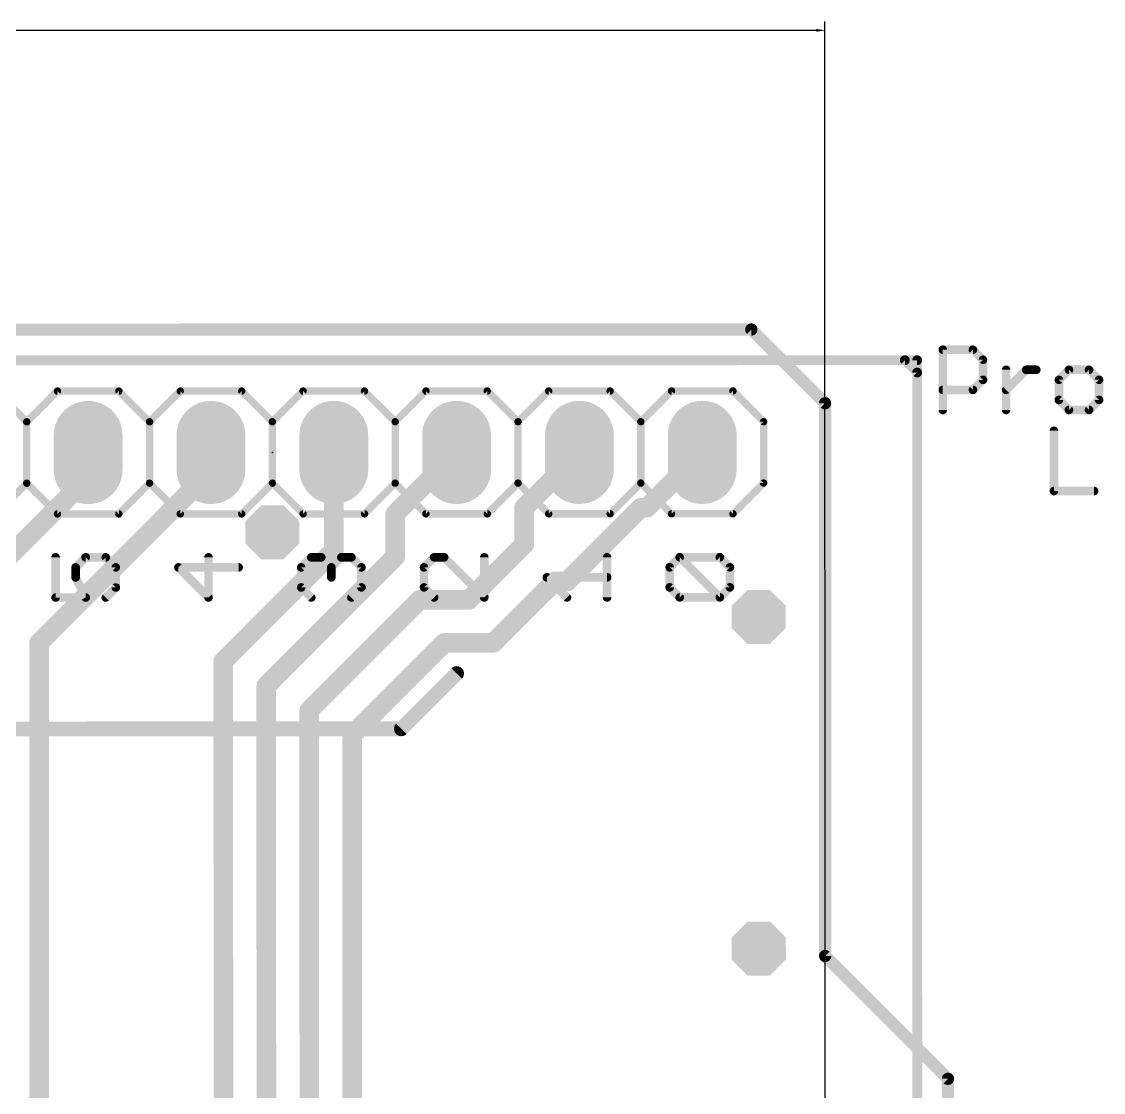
# Model space of a CAD drawing. Header units: millimetres. Extents: x -20 to 130, y -23 to 60.
# Drawn here: x 49.42 to 71.79, y 37.57 to 59.71 of the extents above; entities that cross this region are included whole.
import ezdxf

# ---------------------------------------------------------------- set-up
doc = ezdxf.new("R2010")
doc.units = ezdxf.units.MM
doc.header["$MEASUREMENT"] = 0
doc.layers.get('0').update_dxf_attribs({"linetype": 'CONTINUOUS'})
doc.layers.get('Defpoints').update_dxf_attribs({"linetype": 'CONTINUOUS'})
for name, color, linetype in [('1', 22, 'CONTINUOUS'), ('16', 175, 'CONTINUOUS'), ('17', 82, 'CONTINUOUS'), ('18', 2, 'CONTINUOUS'), ('20', 7, 'CONTINUOUS'), ('21', 253, 'CONTINUOUS'), ('23', 7, 'CONTINUOUS')]:
    doc.layers.add(name, color=color, linetype=linetype)
doc.dimstyles.get("Standard").update_dxf_attribs({"dimtxt": 0.18, "dimasz": 0.18, "dimexe": 0.18, "dimexo": 0.0625, "dimgap": 0.09, "dimtad": 0, "dimtih": 1, "dimtoh": 1, "dimdec": 4, "dimzin": 0, "dimdsep": 46, "dimtxsty": 'Standard', "dimcen": 0.09, "dimadec": 0, "dimazin": 0, "dimtfac": 1, "dimtdec": 4, "dimtofl": 0, "dimtmove": 0, "dimatfit": 3, "dimfxl": 1, "dimtolj": 1, "dimtzin": 0, "dimarcsym": 0})

# ---------------------------------------------------------------- blocks, each defined once
blk = doc.blocks.new('LONGP50')
at = {"const_width": 1}
blk.add_lwpolyline([(-0.25, 0), (0.25, 0)], dxfattribs=at)
at = {"const_width": 0.5}
for points in [[(-0.25, 0.25, 1), (-0.25, -0.25)], [(0.25, -0.25, 1), (0.25, 0.25)]]:
    blk.add_lwpolyline(points, format="xyb", dxfattribs=at)
blk = doc.blocks.new('OCTAGONV')
at = {"const_width": 0.5}
blk.add_lwpolyline([(-0.25, -0.1036), (-0.25, 0.1036), (-0.1036, 0.25), (0.1036, 0.25), (0.25, 0.1036), (0.25, -0.1036), (0.1036, -0.25), (-0.1036, -0.25), (-0.25, -0.1036), (-0.25, 0.1036)], dxfattribs=at)
blk = doc.blocks.new('*D34')
at = {"color": 0, "linetype": 'Continuous', "lineweight": -2, "transparency": 16777216}
for p, q in [((15.238, 50.859), (15.236, 59.703)), ((15.416, 59.523), (40.066, 59.528)), ((65.856, 59.532), (41.206, 59.528)), ((66.04, 35.628), (66.036, 59.712))]:
    blk.add_line(p, q, dxfattribs=at)
at = {"color": 0, "linetype": 'Continuous', "transparency": 16777216}
for points in [[(15.416, 59.553), (15.416, 59.493), (15.236, 59.523)], [(65.856, 59.562), (65.856, 59.502), (66.036, 59.532)]]:
    blk.add_solid(points, dxfattribs=at)
at = {"layer": 'Defpoints', "color": 0, "linetype": 'Continuous', "transparency": 16777216}
for p in [(66.036, 59.532), (15.238, 50.797), (66.04, 35.566)]:
    blk.add_point(p, dxfattribs=at)
at = {"color": 0, "linetype": 'Continuous', "transparency": 16777216, "insert": (40.636, 59.528), "char_height": 0.18, "attachment_point": 5}
blk.add_mtext('\\A1;50.8000', dxfattribs=at)

msp = doc.modelspace()

# ---------------------------------------------------------------- linework, layer by layer
at = {"layer": '1', "const_width": 0.2032}
for points in [[(0.63244, 52.69915), (67.94244, 52.7109)], [(67.94244, 52.7109), (67.95153, 0.6409)]]:
    msp.add_lwpolyline(points, dxfattribs=at)
at = {"layer": '1', "const_width": 0.1016}
for points in [[(67.99324, 52.7109, 1), (67.89164, 52.71089)], [(67.94245, 52.6601, 1), (67.94243, 52.7617)]]:
    msp.add_lwpolyline(points, format="xyb", dxfattribs=at)
at = {"layer": '16'}
for points, const_width in [([(0.63244, 52.69915), (67.68844, 52.71085)], 0.2032), ([(67.68844, 52.71085), (67.94248, 52.4569)], 0.2032), ([(67.94248, 52.4569), (67.95153, 0.6409)], 0.2032), ([(59.81497, 49.66148), (60.95777, 50.80468)], 0.4064), ([(62.35497, 49.66192), (63.49777, 50.80512)], 0.4064), ([(50.79786, 50.2949), (50.79777, 50.8029)], 0.4064), ([(53.21086, 50.29532), (53.33777, 50.80335)], 0.4064), ([(55.87813, 48.77179), (55.87777, 50.80379)], 0.4064), ([(57.14799, 49.53401), (58.41777, 50.80423)], 0.4064), ([(48.63924, 48.13553), (50.79786, 50.2949)], 0.4064), ([(49.78246, 46.86573), (53.21086, 50.29532)], 0.4064), ([(57.14815, 48.64501), (57.14799, 49.53401)], 0.4064), ([(59.8151, 48.89948), (59.81497, 49.66148)], 0.4064), ([(60.70424, 48.13763), (62.22797, 49.6619)], 0.4064), ([(62.22797, 49.6619), (62.35497, 49.66192)], 0.4064), ([(58.6723, 47.75628), (59.8151, 48.89948)], 0.4064), ([(53.59253, 46.48539), (55.87813, 48.77179)], 0.4064), ([(54.48161, 45.97755), (57.14815, 48.64501)], 0.4064), ([(59.18046, 46.86737), (60.45024, 48.13759)], 0.4064), ([(60.45024, 48.13759), (60.70424, 48.13763)], 0.4064), ([(55.3707, 45.4697), (57.6563, 47.7561)], 0.4064), ([(57.6563, 47.7561), (58.6723, 47.75628)], 0.4064), ([(49.78589, 27.18073), (49.78246, 46.86573)], 0.4064), ([(56.25979, 44.96186), (58.16446, 46.86719)], 0.4064), ([(58.16446, 46.86719), (59.18046, 46.86737)], 0.4064), ([(53.59468, 34.16639), (53.59253, 46.48539)], 0.4064), ([(54.48363, 34.42055), (54.48161, 45.97755)], 0.4064), ([(55.37259, 34.6747), (55.3707, 45.4697)], 0.4064), ([(56.26114, 37.21486), (56.25979, 44.96186)], 0.4064)]:
    msp.add_lwpolyline(points, dxfattribs=dict(at, const_width=const_width))
for points, const_width in [([(67.72433, 52.74676, 1), (67.65255, 52.67495)], 0.1016), ([(67.68845, 52.66005, 1), (67.68843, 52.76165)], 0.1016), ([(67.99328, 52.4569, 1), (67.89168, 52.45689)], 0.1016), ([(67.90659, 52.42099, 1), (67.97838, 52.4928)], 0.1016), ([(61.02958, 50.73289, 1), (60.88596, 50.87646)], 0.2032), ([(63.56958, 50.73333, 1), (63.42596, 50.87691)], 0.2032), ([(50.89937, 50.80292, 1), (50.69617, 50.80289)], 0.2032), ([(53.43638, 50.77876, 1), (53.23917, 50.82793)], 0.2032), ([(55.97937, 50.80381, 1), (55.77617, 50.80377)], 0.2032), ([(58.48958, 50.73245, 1), (58.34596, 50.87602)], 0.2032), ([(50.69626, 50.29489, 1), (50.89946, 50.29492)], 0.2032), ([(50.86967, 50.22312, 1), (50.72605, 50.36669)], 0.2032), ([(53.11226, 50.31991, 1), (53.30947, 50.27074)], 0.2032), ([(53.28267, 50.22354, 1), (53.13905, 50.36711)], 0.2032), ([(57.24959, 49.53403, 1), (57.04639, 49.53399)], 0.2032), ([(57.07618, 49.6058, 1), (57.21981, 49.46222)], 0.2032), ([(59.91657, 49.6615, 1), (59.71337, 49.66146)], 0.2032), ([(59.74316, 49.73326, 1), (59.88678, 49.58969)], 0.2032), ([(62.22795, 49.7635, 1), (62.22799, 49.5603)], 0.2032), ([(62.29978, 49.59011, 1), (62.15616, 49.73369)], 0.2032), ([(62.28316, 49.73371, 1), (62.42678, 49.59013)], 0.2032), ([(62.35499, 49.56032, 1), (62.35495, 49.76352)], 0.2032), ([(59.7135, 48.89946, 1), (59.9167, 48.8995)], 0.2032), ([(59.88692, 48.82769, 1), (59.74329, 48.97126)], 0.2032), ([(55.77653, 48.77177, 1), (55.97973, 48.77181)], 0.2032), ([(55.94994, 48.7, 1), (55.80631, 48.84358)], 0.2032), ([(57.21996, 48.57322, 1), (57.07634, 48.7168)], 0.2032), ([(57.04655, 48.64499, 1), (57.24975, 48.64503)], 0.2032), ([(60.45022, 48.23919, 1), (60.45026, 48.03599)], 0.2032), ([(60.52205, 48.0658, 1), (60.37842, 48.20938)], 0.2032), ([(60.70426, 48.03603, 1), (60.70422, 48.23923)], 0.2032), ([(60.63242, 48.20942, 1), (60.77605, 48.06585)], 0.2032), ([(57.65629, 47.8577, 1), (57.65632, 47.6545)], 0.2032), ([(57.72812, 47.68431, 1), (57.58449, 47.82789)], 0.2032), ([(58.60049, 47.82807, 1), (58.74412, 47.68449)], 0.2032), ([(58.67232, 47.65468, 1), (58.67229, 47.85788)], 0.2032), ([(49.88406, 46.86574, 1), (49.68086, 46.86571)], 0.2032), ([(49.71065, 46.93751, 1), (49.85427, 46.79394)], 0.2032), ([(58.16444, 46.96879, 1), (58.16448, 46.76559)], 0.2032), ([(58.23627, 46.7954, 1), (58.09265, 46.93898)], 0.2032), ([(59.10865, 46.93915, 1), (59.25227, 46.79558)], 0.2032), ([(59.18048, 46.76577, 1), (59.18044, 46.96897)], 0.2032), ([(53.69413, 46.48541, 1), (53.49093, 46.48537)], 0.2032), ([(53.52071, 46.55718, 1), (53.66434, 46.4136)], 0.2032), ([(54.58321, 45.97756, 1), (54.38001, 45.97753)], 0.2032), ([(54.4098, 46.04933, 1), (54.55343, 45.90576)], 0.2032), ([(55.4723, 45.46972, 1), (55.2691, 45.46968)], 0.2032), ([(55.29889, 45.54149, 1), (55.44252, 45.39791)], 0.2032), ([(56.36139, 44.96187, 1), (56.15819, 44.96184)], 0.2032), ([(56.18798, 45.03364, 1), (56.3316, 44.89007)], 0.2032)]:
    msp.add_lwpolyline(points, format="xyb", dxfattribs=dict(at, const_width=const_width))
at = {"layer": '20', "const_width": 0.254}
for points in [[(0.99733, 53.33421), (64.51333, 53.3453)], [(64.51333, 53.3453), (66.03759, 51.82156)], [(66.03759, 51.82156), (66.03959, 40.39156)], [(66.03959, 40.39156), (68.58003, 37.85201)], [(68.58003, 37.85201), (68.58575, 5.08601)]]:
    msp.add_lwpolyline(points, dxfattribs=at)
at = {"layer": '20', "const_width": 0.127}
for points in [[(64.55822, 53.39021, 1), (64.46844, 53.30039)], [(64.51334, 53.2818, 1), (64.51332, 53.4088)], [(66.10109, 51.82157, 1), (65.97409, 51.82155)], [(65.9927, 51.77666, 1), (66.08249, 51.86647)], [(66.08448, 40.43647, 1), (65.9947, 40.34666)], [(65.97609, 40.39155, 1), (66.10309, 40.39157)], [(68.64353, 37.85202, 1), (68.51653, 37.852)], [(68.53514, 37.8071, 1), (68.62492, 37.89691)]]:
    msp.add_lwpolyline(points, format="xyb", dxfattribs=at)
at = {"layer": '21'}
for points, const_width in [([(68.5175, 52.928, 1), (68.4286, 52.92798)], 0.0889), ([(68.47309, 52.97239, 1), (68.47311, 52.88349)], 0.0889), ([(69.1274, 52.9595, 1), (69.06451, 52.89659)], 0.0889), ([(69.09591, 52.8836, 1), (69.09589, 52.9725)], 0.0889), ([(69.34804, 52.72054, 1), (69.25914, 52.72053)], 0.0889), ([(69.27214, 52.68903, 1), (69.33503, 52.75194)], 0.0889), ([(69.82737, 52.51292, 1), (69.73847, 52.51291)], 0.0889), ([(70.19807, 52.55749, 1), (70.19808, 52.46859)], 0.0889), ([(70.22958, 52.4816, 1), (70.16667, 52.54448)], 0.0889), ([(70.40578, 52.46863, 1), (70.40577, 52.55753)], 0.0889), ([(71.08197, 52.55764, 1), (71.08198, 52.46874)], 0.0889), ([(71.11338, 52.48175, 1), (71.05047, 52.54464)], 0.0889), ([(71.52857, 52.54472, 1), (71.46578, 52.48181)], 0.0889), ([(71.49718, 52.46882, 1), (71.49717, 52.55772)], 0.0889), ([(69.33512, 52.27384, 1), (69.2722, 52.33673)], 0.0889), ([(70.8429, 52.337, 1), (70.90582, 52.27411)], 0.0889), ([(70.91881, 52.30552, 1), (70.82991, 52.3055)], 0.0889), ([(71.74921, 52.30566, 1), (71.66031, 52.30564)], 0.0889), ([(71.67342, 52.27425, 1), (71.7362, 52.33716)], 0.0889), ([(50.16254, 52.11089, 1), (50.16256, 52.03469)], 0.0762), ([(50.18946, 52.0459, 1), (50.13565, 52.09969)], 0.0762), ([(51.45945, 52.09992, 1), (51.40566, 52.04611)], 0.0762), ([(51.43256, 52.03491, 1), (51.43254, 52.11111)], 0.0762), ([(52.70254, 52.11134, 1), (52.70256, 52.03514)], 0.0762), ([(52.72946, 52.04634, 1), (52.67565, 52.10013)], 0.0762), ([(53.99945, 52.10036, 1), (53.94566, 52.04655)], 0.0762), ([(53.97256, 52.03536, 1), (53.97254, 52.11156)], 0.0762), ([(55.24254, 52.11178, 1), (55.24256, 52.03558)], 0.0762), ([(55.26946, 52.04678, 1), (55.21565, 52.10057)], 0.0762), ([(56.53945, 52.10081, 1), (56.48566, 52.047)], 0.0762), ([(56.51256, 52.0358, 1), (56.51254, 52.112)], 0.0762), ([(57.78254, 52.11222, 1), (57.78256, 52.03602)], 0.0762), ([(57.80946, 52.04723, 1), (57.75565, 52.10102)], 0.0762), ([(59.07945, 52.10125, 1), (59.02566, 52.04744)], 0.0762), ([(59.05256, 52.03624, 1), (59.05254, 52.11244)], 0.0762), ([(60.32254, 52.11267, 1), (60.32256, 52.03647)], 0.0762), ([(60.34945, 52.04767, 1), (60.29565, 52.10146)], 0.0762), ([(61.61945, 52.10169, 1), (61.56565, 52.04788)], 0.0762), ([(61.59256, 52.03669, 1), (61.59254, 52.11289)], 0.0762), ([(62.86254, 52.11311, 1), (62.86256, 52.03691)], 0.0762), ([(62.88945, 52.04811, 1), (62.83565, 52.1019)], 0.0762), ([(64.15945, 52.10214, 1), (64.10565, 52.04833)], 0.0762), ([(64.13256, 52.03713, 1), (64.13254, 52.11333)], 0.0762), ([(68.47324, 52.14199, 1), (68.47325, 52.05309)], 0.0889), ([(69.06464, 52.12899, 1), (69.12755, 52.0662)], 0.0889), ([(69.09605, 52.0532, 1), (69.09604, 52.1421)], 0.0889), ([(69.25921, 52.30523, 1), (69.34811, 52.30524)], 0.0889), ([(69.75154, 52.12911, 1), (69.81435, 52.06632)], 0.0889), ([(70.82998, 51.8903, 1), (70.91888, 51.89032)], 0.0889), ([(70.90588, 51.92171, 1), (70.84299, 51.8589)], 0.0889), ([(71.66038, 51.89044, 1), (71.74928, 51.89046)], 0.0889), ([(71.73629, 51.85906, 1), (71.67348, 51.92185)], 0.0889), ([(68.42882, 51.68228, 1), (68.51772, 51.6823)], 0.0889), ([(69.73862, 51.68251, 1), (69.82752, 51.68252)], 0.0889), ([(71.08211, 51.72724, 1), (71.08213, 51.63834)], 0.0889), ([(71.05062, 51.65134, 1), (71.11351, 51.71415)], 0.0889), ([(71.46591, 51.71421, 1), (71.52872, 51.65142)], 0.0889), ([(71.49733, 51.63842, 1), (71.49731, 51.72732)], 0.0889), ([(49.56576, 51.43769, 1), (49.48956, 51.43768)], 0.0762), ([(49.50076, 51.46458, 1), (49.55457, 51.41079)], 0.0762), ([(49.50077, 51.41078, 1), (49.55456, 51.46459)], 0.0762), ([(52.10576, 51.43813, 1), (52.02956, 51.43812)], 0.0762), ([(52.04076, 51.46502, 1), (52.09457, 51.41123)], 0.0762), ([(52.04077, 51.41122, 1), (52.09456, 51.46503)], 0.0762), ([(54.64576, 51.43858, 1), (54.56956, 51.43856)], 0.0762), ([(54.58076, 51.46546, 1), (54.63457, 51.41167)], 0.0762), ([(54.58077, 51.41166, 1), (54.63456, 51.46547)], 0.0762), ([(57.18576, 51.43902, 1), (57.10956, 51.43901)], 0.0762), ([(57.12076, 51.46591, 1), (57.17457, 51.41212)], 0.0762), ([(57.12077, 51.41211, 1), (57.17456, 51.46592)], 0.0762), ([(59.72576, 51.43946, 1), (59.64956, 51.43945)], 0.0762), ([(59.66076, 51.46635, 1), (59.71457, 51.41256)], 0.0762), ([(59.66077, 51.41255, 1), (59.71456, 51.46636)], 0.0762), ([(62.26576, 51.43991, 1), (62.18956, 51.43989)], 0.0762), ([(62.20076, 51.46679, 1), (62.25457, 51.413)], 0.0762), ([(62.20077, 51.41299, 1), (62.25456, 51.4668)], 0.0762), ([(64.80576, 51.44035, 1), (64.72956, 51.44034)], 0.0762), ([(64.74077, 51.41344, 1), (64.79456, 51.46725)], 0.0762), ([(70.81579, 51.252, 1), (70.72689, 51.25198)], 0.0889), ([(49.48978, 50.16768, 1), (49.56598, 50.16769)], 0.0762), ([(49.55478, 50.19459, 1), (49.50099, 50.14078)], 0.0762), ([(49.55479, 50.14079, 1), (49.50098, 50.19458)], 0.0762), ([(52.02978, 50.16812, 1), (52.10598, 50.16813)], 0.0762), ([(52.09478, 50.19503, 1), (52.04099, 50.14122)], 0.0762), ([(52.09479, 50.14123, 1), (52.04098, 50.19502)], 0.0762), ([(54.56978, 50.16856, 1), (54.64598, 50.16858)], 0.0762), ([(54.63478, 50.19547, 1), (54.58099, 50.14166)], 0.0762), ([(54.63479, 50.14167, 1), (54.58098, 50.19546)], 0.0762), ([(57.10978, 50.16901, 1), (57.18598, 50.16902)], 0.0762), ([(57.17478, 50.19592, 1), (57.12099, 50.14211)], 0.0762), ([(57.17479, 50.14212, 1), (57.12098, 50.19591)], 0.0762), ([(59.64978, 50.16945, 1), (59.72598, 50.16946)], 0.0762), ([(59.71478, 50.19636, 1), (59.66099, 50.14255)], 0.0762), ([(59.71479, 50.14256, 1), (59.66098, 50.19635)], 0.0762), ([(62.18978, 50.16989, 1), (62.26598, 50.16991)], 0.0762), ([(62.25478, 50.1968, 1), (62.20099, 50.14299)], 0.0762), ([(62.25479, 50.143, 1), (62.20098, 50.19679)], 0.0762), ([(64.72978, 50.17034, 1), (64.80598, 50.17035)], 0.0762), ([(64.79479, 50.14345, 1), (64.74098, 50.19724)], 0.0762), ([(70.7715, 50.05079, 1), (70.77152, 49.96189)], 0.0889), ([(70.72711, 50.00628, 1), (70.81601, 50.0063)], 0.0889), ([(71.60202, 49.96203, 1), (71.602, 50.05093)], 0.0889), ([(50.16299, 49.57089, 1), (50.163, 49.49469)], 0.0762), ([(50.1361, 49.50589, 1), (50.18989, 49.5597)], 0.0762), ([(51.40609, 49.55991, 1), (51.4599, 49.50612)], 0.0762), ([(51.433, 49.49491, 1), (51.43299, 49.57111)], 0.0762), ([(52.70299, 49.57134, 1), (52.703, 49.49514)], 0.0762), ([(52.6761, 49.50633, 1), (52.72989, 49.56014)], 0.0762), ([(53.94609, 49.56035, 1), (53.9999, 49.50656)], 0.0762), ([(53.973, 49.49536, 1), (53.97299, 49.57156)], 0.0762), ([(55.24299, 49.57178, 1), (55.243, 49.49558)], 0.0762), ([(55.2161, 49.50677, 1), (55.26989, 49.56058)], 0.0762), ([(56.48609, 49.5608, 1), (56.5399, 49.50701)], 0.0762), ([(56.513, 49.4958, 1), (56.51299, 49.572)], 0.0762), ([(57.78299, 49.57222, 1), (57.783, 49.49602)], 0.0762), ([(57.7561, 49.50722, 1), (57.80989, 49.56103)], 0.0762), ([(59.02609, 49.56124, 1), (59.0799, 49.50745)], 0.0762), ([(59.053, 49.49624, 1), (59.05299, 49.57244)], 0.0762), ([(60.32299, 49.57267, 1), (60.323, 49.49647)], 0.0762), ([(60.2961, 49.50766, 1), (60.34989, 49.56147)], 0.0762), ([(61.56609, 49.56168, 1), (61.6199, 49.50789)], 0.0762), ([(61.593, 49.49669, 1), (61.59299, 49.57289)], 0.0762), ([(62.86299, 49.57311, 1), (62.863, 49.49691)], 0.0762), ([(62.8361, 49.5081, 1), (62.88989, 49.56191)], 0.0762), ([(64.10609, 49.56213, 1), (64.1599, 49.50834)], 0.0762), ([(64.133, 49.49713, 1), (64.13299, 49.57333)], 0.0762), ([(50.16845, 48.63439, 1), (50.07955, 48.63438)], 0.0889), ([(50.74684, 48.67899, 1), (50.74686, 48.59009)], 0.0889), ([(50.77826, 48.6031, 1), (50.71535, 48.66589)], 0.0889), ([(51.19345, 48.66597, 1), (51.13066, 48.60316)], 0.0889), ([(51.16206, 48.59017, 1), (51.16204, 48.67907)], 0.0889), ([(53.33125, 48.63495, 1), (53.24235, 48.63493)], 0.0889), ([(55.41154, 48.67981, 1), (55.41156, 48.59091)], 0.0889), ([(55.44306, 48.60391, 1), (55.38015, 48.6667)], 0.0889), ([(55.65064, 48.66675, 1), (55.58776, 48.60394)], 0.0889), ([(55.61926, 48.59094, 1), (55.61924, 48.67984)], 0.0889), ([(56.03444, 48.67992, 1), (56.03446, 48.59102)], 0.0889), ([(56.06586, 48.60402, 1), (56.00304, 48.66681)], 0.0889), ([(56.27344, 48.66686, 1), (56.21066, 48.60405)], 0.0889), ([(56.24206, 48.59105, 1), (56.24204, 48.67995)], 0.0889), ([(57.95154, 48.68025, 1), (57.95156, 48.59135)], 0.0889), ([(57.98306, 48.60436, 1), (57.92014, 48.66715)], 0.0889), ([(58.19064, 48.66719, 1), (58.12776, 48.60438)], 0.0889), ([(58.15926, 48.59139, 1), (58.15924, 48.68029)], 0.0889), ([(59.03405, 48.63594, 1), (58.94525, 48.63593)], 0.0889), ([(61.57405, 48.63638, 1), (61.48525, 48.63637)], 0.0889), ([(63.03154, 48.68114, 1), (63.03156, 48.59224)], 0.0889), ([(63.06304, 48.66804, 1), (63.00016, 48.60523)], 0.0889), ([(63.06306, 48.60524, 1), (63.00014, 48.66803)], 0.0889), ([(63.89344, 48.66819, 1), (63.83066, 48.60538)], 0.0889), ([(63.86206, 48.59238, 1), (63.86204, 48.68128)], 0.0889), ([(50.58369, 48.42687, 1), (50.49479, 48.42685)], 0.0889), ([(50.50778, 48.45825, 1), (50.57069, 48.39546)], 0.0889), ([(51.41419, 48.42701, 1), (51.32529, 48.427)], 0.0889), ([(51.33829, 48.3956, 1), (51.40108, 48.45841)], 0.0889), ([(52.66398, 48.47173, 1), (52.66399, 48.38283)], 0.0889), ([(52.69548, 48.45863, 1), (52.63259, 48.39582)], 0.0889), ([(53.90969, 48.38305, 1), (53.90968, 48.47195)], 0.0889), ([(55.24849, 48.42768, 1), (55.15959, 48.42766)], 0.0889), ([(55.17258, 48.45907, 1), (55.23549, 48.39628)], 0.0889), ([(55.87129, 48.42779, 1), (55.78239, 48.42777)], 0.0889), ([(55.79538, 48.45918, 1), (55.85829, 48.39639)], 0.0889), ([(55.79539, 48.39638, 1), (55.85828, 48.45919)], 0.0889), ([(56.49419, 48.4279, 1), (56.40529, 48.42788)], 0.0889), ([(56.41829, 48.39648, 1), (56.48108, 48.4593)], 0.0889), ([(57.78849, 48.42812, 1), (57.69959, 48.42811)], 0.0889), ([(57.71258, 48.45951, 1), (57.77549, 48.39672)], 0.0889), ([(62.86849, 48.42901, 1), (62.77959, 48.42899)], 0.0889), ([(62.79258, 48.4604, 1), (62.85549, 48.39761)], 0.0889), ([(64.11409, 48.42923, 1), (64.02529, 48.42921)], 0.0889), ([(64.03829, 48.39781, 1), (64.10108, 48.46063)], 0.0889), ([(50.57902, 48.23917, 1), (50.49953, 48.19935)], 0.0889), ([(50.49482, 48.21925, 1), (50.58372, 48.21927)], 0.0889), ([(51.40116, 47.98041, 1), (51.33835, 48.0432)], 0.0889), ([(55.23555, 48.04388, 1), (55.17266, 47.98107)], 0.0889), ([(55.78242, 48.22017, 1), (55.87132, 48.22019)], 0.0889), ([(56.48116, 47.9813, 1), (56.41835, 48.04408)], 0.0889), ([(57.77555, 48.04432, 1), (57.71266, 47.98151)], 0.0889), ([(60.28402, 48.26536, 1), (60.28403, 48.17646)], 0.0889), ([(60.31552, 48.25236, 1), (60.25263, 48.18955)], 0.0889), ([(61.52973, 48.17668, 1), (61.52972, 48.26558)], 0.0889), ([(62.85555, 48.04521, 1), (62.79266, 47.9824)], 0.0889), ([(64.10116, 47.98263, 1), (64.03835, 48.04541)], 0.0889), ([(50.12409, 47.84839, 1), (50.1241, 47.75949)], 0.0889), ([(50.747, 47.75959, 1), (50.74699, 47.84849)], 0.0889), ([(51.13079, 47.83556, 1), (51.1936, 47.77267)], 0.0889), ([(51.32536, 48.0118, 1), (51.41426, 48.01181)], 0.0889), ([(53.2555, 47.77303, 1), (53.31839, 47.83594)], 0.0889), ([(55.15966, 48.01246, 1), (55.24856, 48.01248)], 0.0889), ([(55.3803, 47.7734, 1), (55.44319, 47.83631)], 0.0889), ([(56.21079, 47.83645, 1), (56.2736, 47.77356)], 0.0889), ([(56.40536, 48.01268, 1), (56.49426, 48.0127)], 0.0889), ([(57.69966, 48.01291, 1), (57.78856, 48.01292)], 0.0889), ([(57.9203, 47.77385, 1), (57.98319, 47.83676)], 0.0889), ([(58.9584, 47.77403, 1), (59.02119, 47.83694)], 0.0889), ([(60.6679, 47.77433, 1), (60.73079, 47.83724)], 0.0889), ([(62.77966, 48.01379, 1), (62.86856, 48.01381)], 0.0889), ([(63.03169, 47.85064, 1), (63.0317, 47.76174)], 0.0889), ([(63.0003, 47.77473, 1), (63.06319, 47.83764)], 0.0889), ([(63.83079, 47.83778, 1), (63.8936, 47.77489)], 0.0889), ([(63.8308, 47.77488, 1), (63.89359, 47.83779)], 0.0889), ([(63.8622, 47.76188, 1), (63.86219, 47.85078)], 0.0889), ([(64.02536, 48.01401, 1), (64.11416, 48.01403)], 0.0889), ([(50.0797, 47.80398, 1), (50.1686, 47.80399)], 0.0889), ([(50.7072, 47.78419, 1), (50.78669, 47.824)], 0.0889), ([(53.2425, 47.80453, 1), (53.3314, 47.80455)], 0.0889), ([(58.9454, 47.80553, 1), (59.0342, 47.80554)], 0.0889), ([(61.4854, 47.80597, 1), (61.5742, 47.80598)], 0.0889), ([(58.47248, 46.17834, 1), (58.36466, 46.28612)], 0.1524), ([(57.22186, 45.14292, 1), (57.32968, 45.03514)], 0.1524), ([(57.27578, 45.01283, 1), (57.27576, 45.16523)], 0.1524)]:
    msp.add_lwpolyline(points, format="xyb", dxfattribs=dict(at, const_width=const_width))
for points, const_width in [([(68.4731, 52.92799), (69.0959, 52.9281)], 0.1778), ([(68.47332, 51.68229), (68.4731, 52.92799)], 0.1778), ([(69.0959, 52.9281), (69.30354, 52.72053)], 0.1778), ([(69.30354, 52.72053), (69.30361, 52.30523)], 0.1778), ([(69.78302, 51.68252), (69.78287, 52.51292)], 0.1778), ([(69.78295, 52.09772), (70.19807, 52.51299)], 0.1778), ([(70.19807, 52.51299), (70.40577, 52.51303)], 0.1778), ([(71.08197, 52.51314), (70.87441, 52.30551)], 0.1778), ([(71.49717, 52.51322), (71.08197, 52.51314)], 0.1778), ([(71.70481, 52.30565), (71.49717, 52.51322)], 0.1778), ([(69.30361, 52.30523), (69.09605, 52.0976)], 0.1778), ([(70.87441, 52.30551), (70.87448, 51.89031)], 0.1778), ([(71.70488, 51.89045), (71.70481, 52.30565)], 0.1778), ([(49.52766, 51.43768), (48.89255, 52.07257)], 0.1524), ([(49.52766, 51.43768), (50.16255, 52.07279)], 0.1524), ([(50.16255, 52.07279), (51.43255, 52.07301)], 0.1524), ([(51.43255, 52.07301), (52.06766, 51.43813)], 0.1524), ([(52.06766, 51.43813), (52.70255, 52.07324)], 0.1524), ([(52.70255, 52.07324), (53.97255, 52.07346)], 0.1524), ([(53.97255, 52.07346), (54.60766, 51.43857)], 0.1524), ([(54.60766, 51.43857), (55.24255, 52.07368)], 0.1524), ([(55.24255, 52.07368), (56.51255, 52.0739)], 0.1524), ([(57.14766, 51.43901), (56.51255, 52.0739)], 0.1524), ([(57.14766, 51.43901), (57.78255, 52.07412)], 0.1524), ([(57.78255, 52.07412), (59.05255, 52.07434)], 0.1524), ([(59.05255, 52.07434), (59.68766, 51.43946)], 0.1524), ([(59.68766, 51.43946), (60.32255, 52.07457)], 0.1524), ([(60.32255, 52.07457), (61.59255, 52.07479)], 0.1524), ([(61.59255, 52.07479), (62.22766, 51.4399)], 0.1524), ([(62.22766, 51.4399), (62.86255, 52.07501)], 0.1524), ([(62.86255, 52.07501), (64.13255, 52.07523)], 0.1524), ([(64.76766, 51.44034), (64.13255, 52.07523)], 0.1524), ([(69.09605, 52.0976), (68.47325, 52.09749)], 0.1778), ([(70.87448, 51.89031), (71.08212, 51.68274)], 0.1778), ([(71.49732, 51.68282), (71.70488, 51.89045)], 0.1778), ([(71.08212, 51.68274), (71.49732, 51.68282)], 0.1778), ([(49.52788, 50.16768), (49.52766, 51.43768)], 0.1524), ([(52.06788, 50.16813), (52.06766, 51.43813)], 0.1524), ([(54.60788, 50.16857), (54.60766, 51.43857)], 0.1524), ([(57.14788, 50.16901), (57.14766, 51.43901)], 0.1524), ([(59.68788, 50.16946), (59.68766, 51.43946)], 0.1524), ([(62.22788, 50.1699), (62.22766, 51.4399)], 0.1524), ([(64.76788, 50.17034), (64.76766, 51.44034)], 0.1524), ([(70.77129, 51.25199), (70.77151, 50.00629)], 0.1778), ([(48.89299, 49.53257), (49.52788, 50.16768)], 0.1524), ([(50.16299, 49.53279), (49.52788, 50.16768)], 0.1524), ([(52.06788, 50.16813), (51.43299, 49.53301)], 0.1524), ([(52.70299, 49.53324), (52.06788, 50.16813)], 0.1524), ([(54.60788, 50.16857), (53.97299, 49.53346)], 0.1524), ([(55.24299, 49.53368), (54.60788, 50.16857)], 0.1524), ([(56.51299, 49.5339), (57.14788, 50.16901)], 0.1524), ([(57.78299, 49.53412), (57.14788, 50.16901)], 0.1524), ([(59.68788, 50.16946), (59.05299, 49.53434)], 0.1524), ([(60.32299, 49.53457), (59.68788, 50.16946)], 0.1524), ([(62.22788, 50.1699), (61.59299, 49.53479)], 0.1524), ([(62.86299, 49.53501), (62.22788, 50.1699)], 0.1524), ([(64.13299, 49.53523), (64.76788, 50.17034)], 0.1524), ([(70.77151, 50.00629), (71.60201, 50.00643)], 0.1778), ([(51.43299, 49.53301), (50.16299, 49.53279)], 0.1524), ([(53.97299, 49.53346), (52.70299, 49.53324)], 0.1524), ([(56.51299, 49.5339), (55.24299, 49.53368)], 0.1524), ([(59.05299, 49.53434), (57.78299, 49.53412)], 0.1524), ([(61.59299, 49.53479), (60.32299, 49.53457)], 0.1524), ([(64.13299, 49.53523), (62.86299, 49.53501)], 0.1524), ([(50.12395, 48.63439), (50.1241, 47.80399)], 0.1778), ([(50.53929, 48.42686), (50.74685, 48.63449)], 0.1778), ([(50.74685, 48.63449), (51.16205, 48.63457)], 0.1778), ([(51.16205, 48.63457), (51.36969, 48.427)], 0.1778), ([(53.287, 47.80454), (53.28685, 48.63494)], 0.1778), ([(55.20399, 48.42767), (55.41155, 48.63531)], 0.1778), ([(55.41155, 48.63531), (55.61925, 48.63534)], 0.1778), ([(55.61925, 48.63534), (55.82689, 48.42778)], 0.1778), ([(55.82689, 48.42778), (56.03445, 48.63542)], 0.1778), ([(56.03445, 48.63542), (56.24205, 48.63545)], 0.1778), ([(56.24205, 48.63545), (56.44969, 48.42789)], 0.1778), ([(57.95155, 48.63575), (57.74399, 48.42812)], 0.1778), ([(58.15925, 48.63579), (57.95155, 48.63575)], 0.1778), ([(58.9898, 47.80553), (58.15925, 48.63579)], 0.1778), ([(58.98965, 48.63593), (58.9898, 47.80553)], 0.1778), ([(61.5298, 47.80598), (61.52965, 48.63638)], 0.1778), ([(62.82399, 48.429), (63.03155, 48.63664)], 0.1778), ([(63.03155, 48.63664), (63.86205, 48.63678)], 0.1778), ([(63.8622, 47.80638), (63.03155, 48.63664)], 0.1778), ([(63.86205, 48.63678), (64.06969, 48.42922)], 0.1778), ([(50.53932, 48.21926), (50.53929, 48.42686)], 0.1778), ([(51.36969, 48.427), (51.36976, 48.0118)], 0.1778), ([(53.90969, 48.42745), (52.66399, 48.42723)], 0.1778), ([(52.66399, 48.42723), (53.287, 47.80454)], 0.1778), ([(55.20406, 48.01247), (55.20399, 48.42767)], 0.1778), ([(55.82689, 48.42778), (55.82692, 48.22018)], 0.1778), ([(56.44969, 48.42789), (56.44976, 48.01269)], 0.1778), ([(57.74399, 48.42812), (57.74406, 48.01292)], 0.1778), ([(62.82406, 48.0138), (62.82399, 48.429)], 0.1778), ([(64.06969, 48.42922), (64.06976, 48.01402)], 0.1778), ([(50.747, 47.80409), (50.53932, 48.21926)], 0.1778), ([(51.36976, 48.0118), (51.1622, 47.80417)], 0.1778), ([(55.4117, 47.80491), (55.20406, 48.01247)], 0.1778), ([(56.44976, 48.01269), (56.2422, 47.80505)], 0.1778), ([(57.74406, 48.01292), (57.9517, 47.80535)], 0.1778), ([(60.28402, 48.22096), (61.52972, 48.22118)], 0.1778), ([(60.6994, 47.80583), (60.28402, 48.22096)], 0.1778), ([(63.0317, 47.80624), (62.82406, 48.0138)], 0.1778), ([(64.06976, 48.01402), (63.8622, 47.80638)], 0.1778), ([(50.1241, 47.80399), (50.747, 47.80409)], 0.1778), ([(63.8622, 47.80638), (63.0317, 47.80624)], 0.1778), ([(58.41857, 46.23223), (57.27577, 45.08903)], 0.3048), ([(57.27577, 45.08903), (49.14777, 45.08762)], 0.3048)]:
    msp.add_lwpolyline(points, dxfattribs=dict(at, const_width=const_width))
at = {"layer": '23'}
msp.add_point((54.60777, 50.80357), dxfattribs=at)

# ---------------------------------------------------------------- block references
at = {"layer": '17', "xscale": 1.4224, "yscale": 1.4224, "rotation": 270.01}
for p in [(50.79777, 50.8029), (50.79777, 50.8029), (53.33777, 50.80335), (53.33777, 50.80335), (55.87777, 50.80379), (55.87777, 50.80379), (58.41777, 50.80423), (58.41777, 50.80423), (60.95777, 50.80468), (60.95777, 50.80468), (63.49777, 50.80512), (63.49777, 50.80512)]:
    msp.add_blockref('LONGP50', p, dxfattribs=at)
at = {"layer": '18', "xscale": 1.117599999999999, "yscale": 1.117599999999999, "rotation": 0.01}
for p in [(54.60806, 49.15257), (54.60806, 49.15257), (64.66677, 47.40172), (64.66677, 47.40172), (64.66796, 40.54372), (64.66796, 40.54372)]:
    msp.add_blockref('OCTAGONV', p, dxfattribs=at)

# ---------------------------------------------------------------- dimensions: what is measured, and where the dimension line sits
at = {"linetype": 'Continuous'}
dim = msp.add_linear_dim(base=(66.03625, 59.53221), p1=(15.23777, 50.7967), p2=(66.04043, 35.56556), angle=0.01, dimstyle='Standard', dxfattribs=at)
dim.commit()
dim.dimension.update_dxf_attribs({"geometry": '*D34', "text_midpoint": (40.63625, 59.52778)})

doc.saveas('drawing.dxf')
